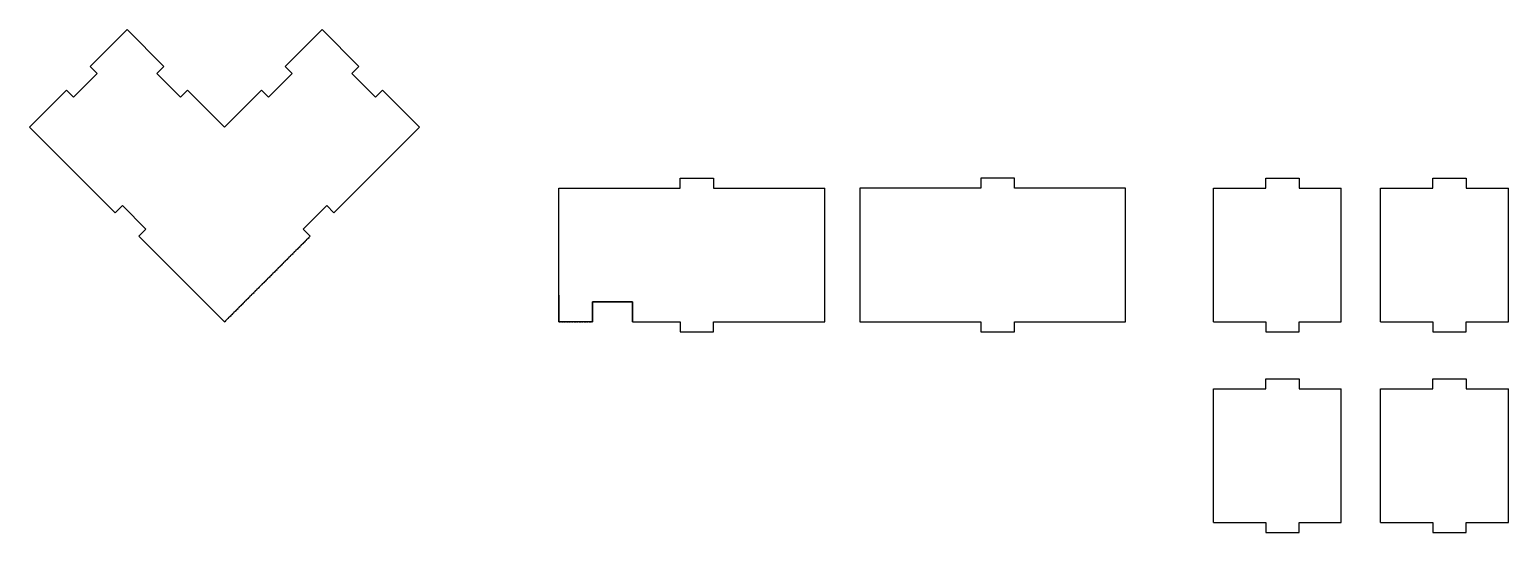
# Model space of a CAD drawing. Header units: millimetres. Extents: x -58 to 384, y -63 to 88.
import ezdxf

# ---------------------------------------------------------------- set-up
doc = ezdxf.new("R2010")
doc.units = ezdxf.units.MM
doc.linetypes.add('DASHED', pattern=[0.75, 0.5, -0.25])
doc.layers.get('0').update_dxf_attribs({"linetype": 'CONTINUOUS'})

msp = doc.modelspace()

# ---------------------------------------------------------------- linework, layer by layer
for p, q in [((-29.17, 87.5), (-40.22, 76.46)), ((-29.17, 87.5), (-18.12, 76.46)), ((29.17, 87.5), (18.12, 76.46)), ((29.17, 87.5), (40.22, 76.46)), ((-38.1, 74.33), (-40.22, 76.46)), ((-18.12, 76.46), (-20.24, 74.33)), ((18.12, 76.46), (20.24, 74.33)), ((38.1, 74.33), (40.22, 76.46)), ((-45.17, 67.26), (-38.1, 74.33)), ((-20.24, 74.33), (-13.17, 67.26)), ((20.24, 74.33), (13.17, 67.26)), ((45.17, 67.26), (38.1, 74.33)), ((-58.34, 58.34), (-47.29, 69.38)), ((-47.29, 69.38), (-45.17, 67.26)), ((-13.17, 67.26), (-11.05, 69.38)), ((-11.05, 69.38), (0, 58.34)), ((11.05, 69.38), (0, 58.34)), ((13.17, 67.26), (11.05, 69.38)), ((47.29, 69.38), (45.17, 67.26)), ((58.34, 58.34), (47.29, 69.38)), ((-58.34, 58.34), (-32.7, 32.7)), ((58.34, 58.34), (32.7, 32.7)), ((100.06, 0), (100.06, 40)), ((100.06, 40), (136.31, 40)), ((136.31, 40), (136.31, 43)), ((136.31, 43), (146.31, 43)), ((146.31, 43), (146.31, 40)), ((146.31, 40), (179.56, 40)), ((179.56, 0), (179.56, 40)), ((295.89, 0), (295.89, 40)), ((295.89, 40), (311.52, 40)), ((311.52, 40), (311.52, 43)), ((311.52, 43), (321.52, 43)), ((321.52, 43), (321.52, 40)), ((321.52, 40), (334.14, 40)), ((334.14, 0), (334.14, 40)), ((345.89, 0), (345.89, 40)), ((345.89, 40), (361.52, 40)), ((361.52, 40), (361.52, 43)), ((361.52, 43), (371.52, 43)), ((371.52, 43), (371.52, 40)), ((371.52, 40), (384.14, 40)), ((384.14, 0), (384.14, 40)), ((-32.7, 32.7), (-30.58, 34.83)), ((-30.58, 34.83), (-23.51, 27.75)), ((30.58, 34.83), (23.51, 27.75)), ((30.58, 34.83), (32.7, 32.7)), ((32.7, 32.7), (30.58, 34.83)), ((-23.51, 27.75), (-25.63, 25.63)), ((25.63, 25.63), (23.51, 27.75)), ((23.51, 27.75), (25.63, 25.63)), ((-25.63, 25.63), (0, 0)), ((25.63, 25.63), (0, 0)), ((100.06, 8), (100.06, 0)), ((110.06, 0), (100.06, 0)), ((122.06, 0), (136.31, 0)), ((136.31, 0), (136.31, -3)), ((146.31, -3), (146.31, 0)), ((146.31, 0), (179.56, 0)), ((295.89, 0), (311.52, 0)), ((311.52, 0), (311.52, -3)), ((321.52, -3), (321.52, 0)), ((321.52, 0), (334.14, 0)), ((345.89, 0), (361.52, 0)), ((361.52, 0), (361.52, -3)), ((371.52, 0), (384.14, 0)), ((371.52, -3), (371.52, 0)), ((136.31, -3), (146.31, -3)), ((311.52, -3), (321.52, -3)), ((361.52, -3), (371.52, -3)), ((311.52, -20), (311.52, -17)), ((311.52, -17), (321.52, -17)), ((321.52, -17), (321.52, -20)), ((361.52, -20), (361.52, -17)), ((361.52, -17), (371.52, -17)), ((371.52, -17), (371.52, -20)), ((295.89, -60), (295.89, -20)), ((295.89, -20), (311.52, -20)), ((321.52, -20), (334.14, -20)), ((334.14, -60), (334.14, -20)), ((345.89, -60), (345.89, -20)), ((345.89, -20), (361.52, -20)), ((371.52, -20), (384.14, -20)), ((384.14, -60), (384.14, -20)), ((295.89, -60), (311.52, -60)), ((311.52, -60), (311.52, -63)), ((321.52, -60), (334.14, -60)), ((321.52, -63), (321.52, -60)), ((345.89, -60), (361.52, -60)), ((361.52, -60), (361.52, -63)), ((371.52, -63), (371.52, -60)), ((371.52, -60), (384.14, -60)), ((311.52, -63), (321.52, -63)), ((361.52, -63), (371.52, -63))]:
    msp.add_line(p, q)
at = {"linetype": 'DASHED'}
for p, q in [((0, 0), (25.63, 25.63)), ((100.06, 0), (110.06, 0))]:
    msp.add_line(p, q, dxfattribs=at)
for points in [[(226.31, -3), (236.31, -3), (236.31, 0), (269.56, 0), (269.56, 40), (236.31, 40), (236.31, 43), (226.31, 43), (226.31, 40), (190.06, 40), (190.06, 0), (226.31, 0)], [(122.06, 0), (122.06, 6), (110.06, 6), (110.06, 0), (110.06, 6), (122.06, 6)]]:
    msp.add_lwpolyline(points, close=True)

doc.saveas('drawing.dxf')
